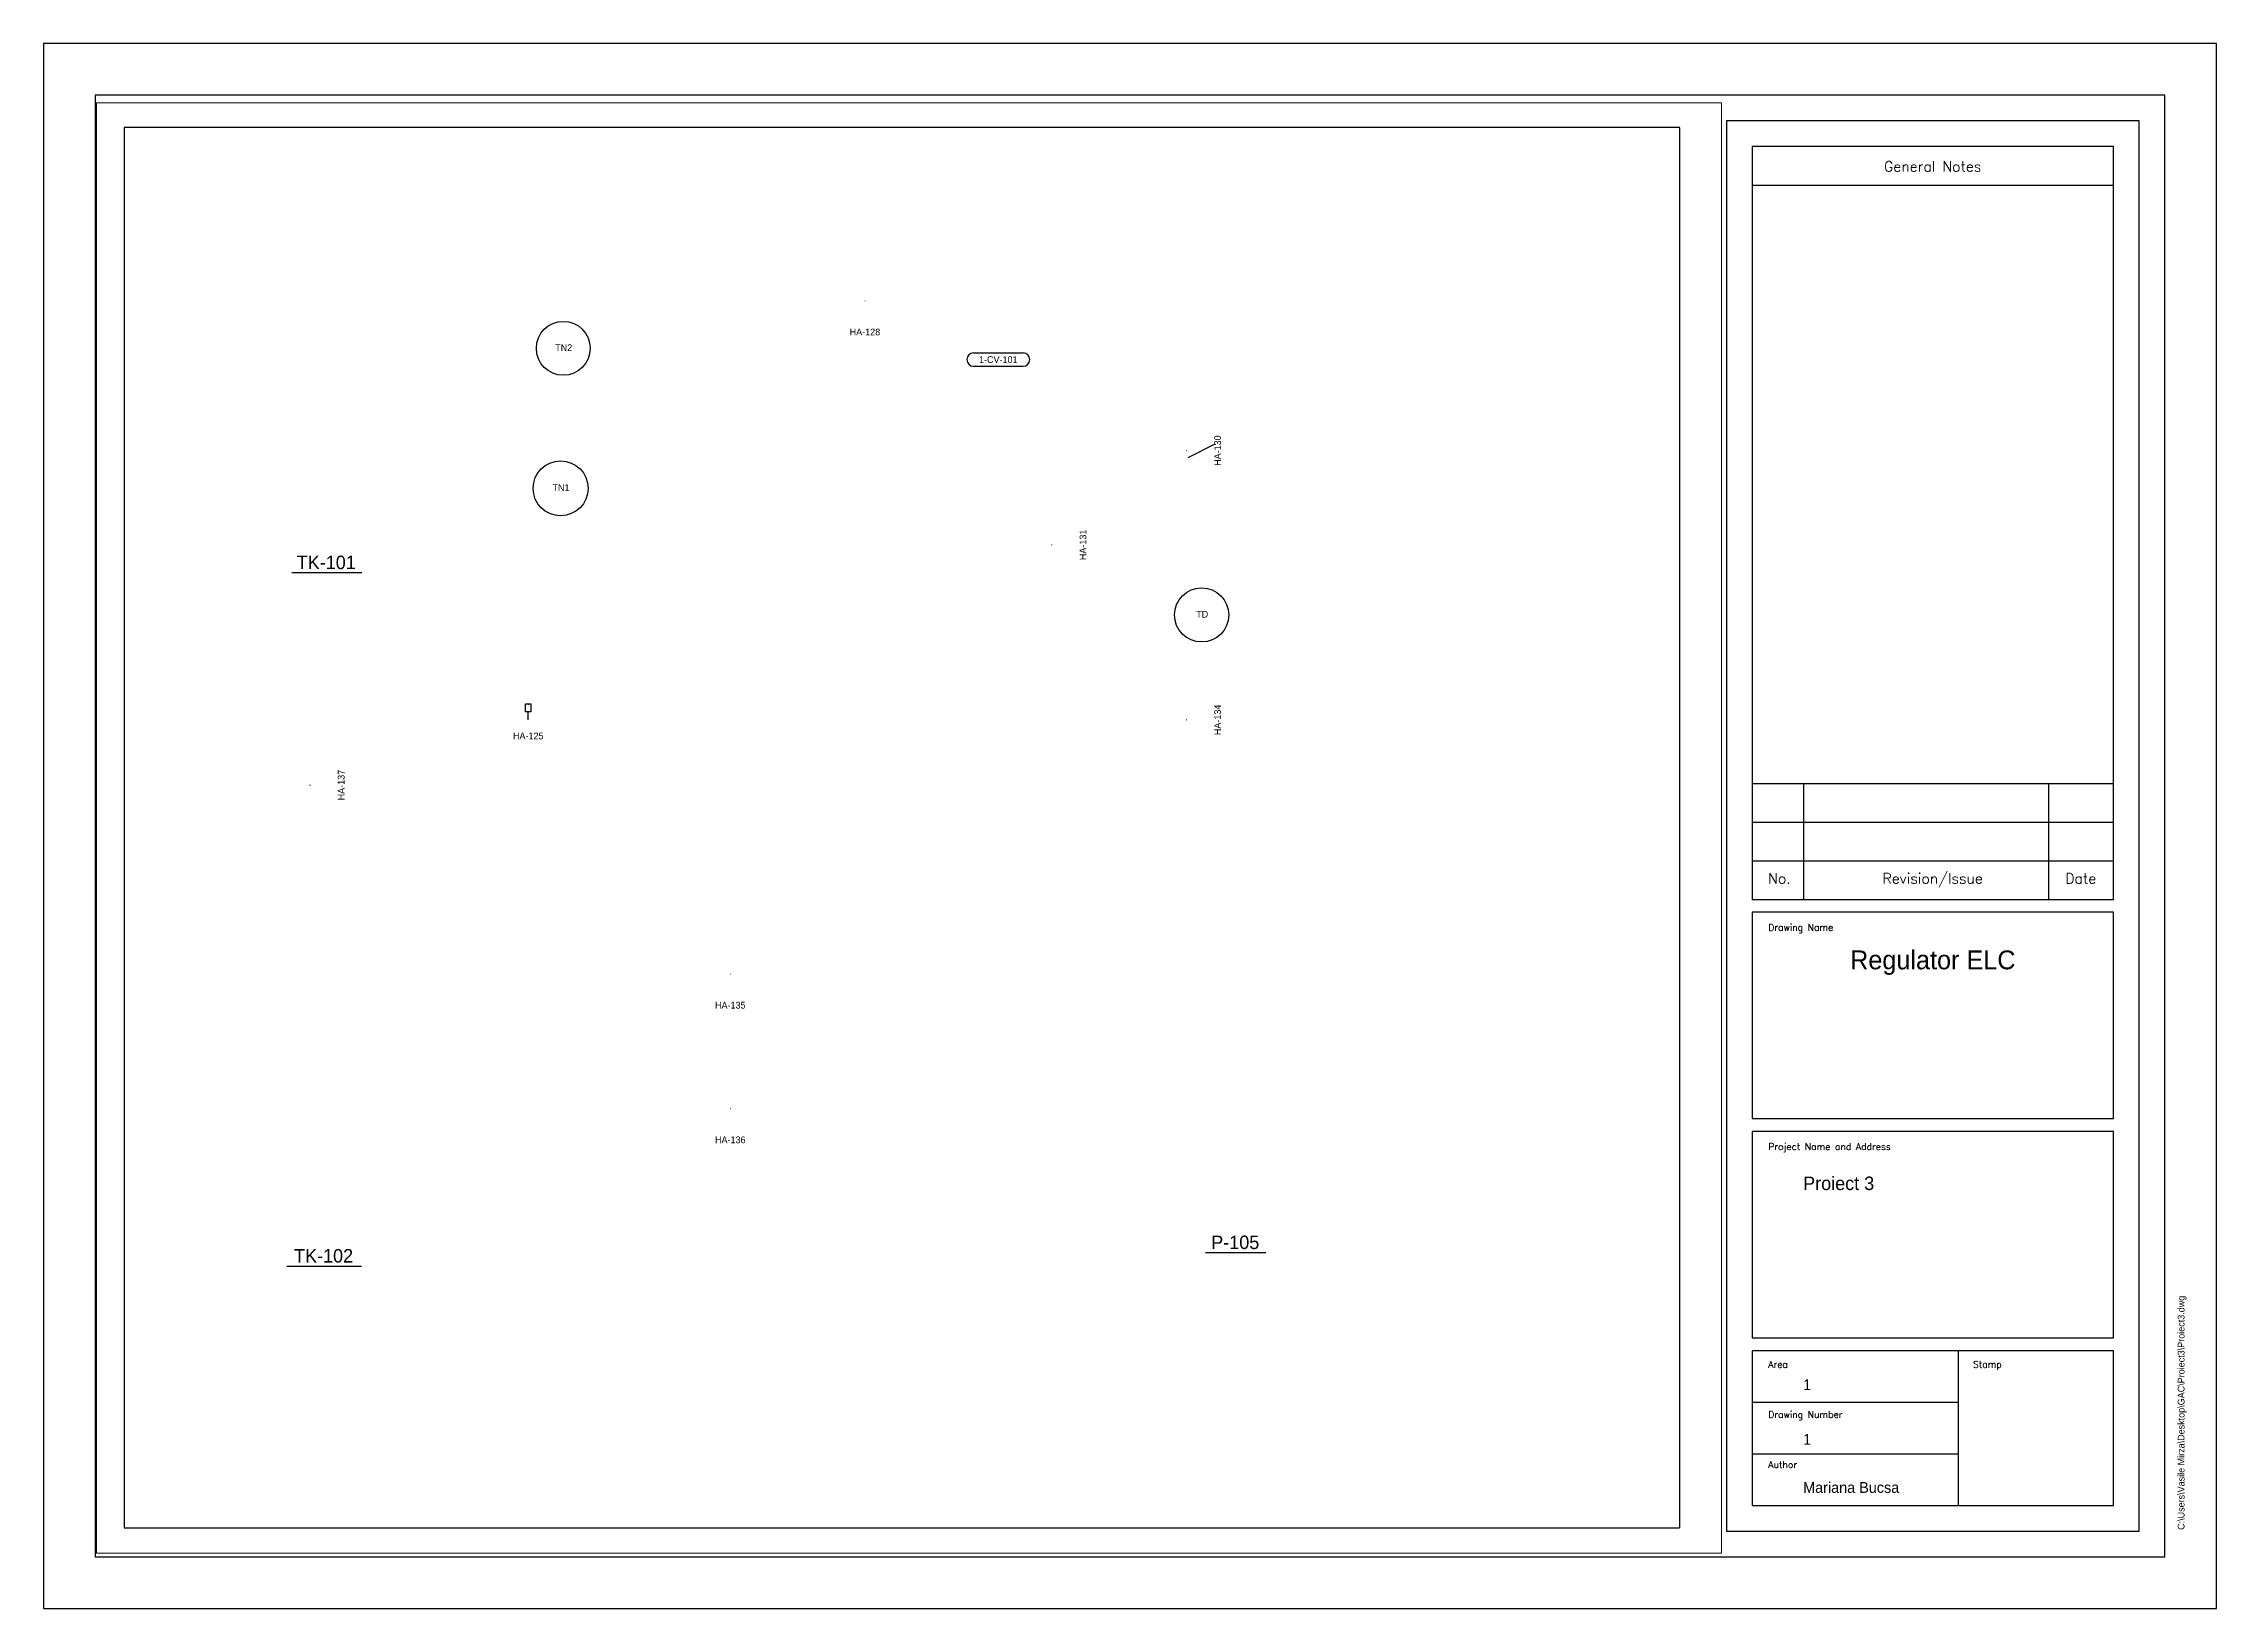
# Paper-space layout 'PID ISO A1 Title Block' of a CAD drawing. Header units: millimetres. Extents: x 0 to 807, y 0 to 581.
# The model-space entities are those that its viewports show. They can reach past a viewport. Long polylines and large blocks are cut down to what shows.
import ezdxf
from ezdxf.enums import TextEntityAlignment as Align

# ---------------------------------------------------------------- set-up
doc = ezdxf.new("R2010")
doc.units = ezdxf.units.MM
doc.linetypes.add('HIDDEN2', pattern=[0.1875, 0.125, -0.0625])
doc.layers.add('no plot', color=41, linetype='HIDDEN2', plot=False)
doc.layers.add('Text', color=7, linetype='Continuous')
doc.layers.add('Title Block', color=7, linetype='Continuous')
doc.styles.add('Roman', font='romans')

# ---------------------------------------------------------------- blocks, each defined once
blk = doc.blocks.new('PID ISO A1 titleblock')
for p, q in [((806.83, 581.21), (0, 581.21)), ((0, 581.21), (0, 0)), ((806.83, 0), (806.83, 581.21)), ((787.68, 562.06), (19.15, 562.06)), ((19.15, 562.06), (19.15, 19.15)), ((787.68, 19.15), (787.68, 562.06)), ((778.1, 552.48), (624.89, 552.48)), ((624.89, 552.48), (624.89, 28.73)), ((778.1, 28.73), (778.1, 552.48)), ((768.52, 542.91), (634.46, 542.91)), ((634.46, 542.91), (634.46, 263.33)), ((768.52, 263.33), (768.52, 542.91)), ((634.46, 528.54), (768.52, 528.54)), ((634.46, 306.43), (768.52, 306.43)), ((653.61, 263.33), (653.61, 306.43)), ((744.58, 263.33), (744.58, 306.43)), ((634.46, 292.06), (768.52, 292.06)), ((634.46, 277.7), (768.52, 277.7)), ((634.46, 263.33), (768.52, 263.33)), ((768.52, 258.55), (634.46, 258.55)), ((634.46, 258.55), (634.46, 181.94)), ((768.52, 181.94), (768.52, 258.55)), ((634.46, 181.94), (768.52, 181.94)), ((768.52, 177.15), (634.46, 177.15)), ((634.46, 177.15), (634.46, 100.55)), ((768.52, 100.55), (768.52, 177.15)), ((634.46, 100.55), (768.52, 100.55)), ((768.52, 95.76), (634.46, 95.76)), ((634.46, 95.76), (634.46, 38.3)), ((711.07, 38.3), (711.07, 95.76)), ((768.52, 38.3), (768.52, 95.76)), ((634.46, 76.61), (711.07, 76.61)), ((634.46, 57.45), (711.07, 57.45)), ((634.46, 38.3), (768.52, 38.3)), ((624.89, 28.73), (778.1, 28.73)), ((19.15, 19.15), (787.68, 19.15)), ((0, 0), (806.83, 0))]:
    blk.add_line(p, q)
at = {"style": 'Roman'}
for s, height, p in [('General Notes', 3.8303, (701.43, 535.55)), ('No.', 3.83, (644.56, 271.13)), ('Revision/Issue', 3.8303, (701.43, 271.13)), ('Date', 3.83, (756.41, 271.13))]:
    blk.add_text(s, height=height, dxfattribs=at).set_placement(p, align=Align.MIDDLE_CENTER)
for s, height, p in [('Drawing Name', 2.4897, (640.42, 251.69)), ('Project Name and Address', 2.4897, (640.42, 170.3)), ('Area', 2.49, (640.42, 89.42)), ('Stamp', 2.49, (716.43, 89.42)), ('Drawing Number', 2.4897, (640.42, 70.82)), ('Author', 2.49, (640.42, 52.21))]:
    blk.add_text(s, height=height, dxfattribs=at).set_placement(p)
blk = doc.blocks.new('*U34')
at = {"color": 0, "linetype": 'ByBlock', "lineweight": -3}
blk.add_line((-0.511, -0.152), (0.528, -0.152), dxfattribs=at)
at = {"color": 0, "linetype": 'ByBlock', "lineweight": -2}
blk.add_attdef('#(Equipment.Tag)', text='', height=0.2, dxfattribs=at).set_placement((0, 0), align=Align.MIDDLE)
blk = doc.blocks.new('*U35')
at = {"color": 0, "linetype": 'ByBlock', "lineweight": -3}
blk.add_line((-0.547, -0.152), (0.564, -0.152), dxfattribs=at)
at = {"color": 0, "linetype": 'ByBlock', "lineweight": -2}
blk.add_attdef('#(Equipment.Tag)', text='', height=0.2, dxfattribs=at).set_placement((0, 0), align=Align.MIDDLE)
blk = doc.blocks.new('*U36')
at = {"color": 0, "linetype": 'ByBlock', "lineweight": -2}
for p, q in [((-0.386, 0.093), (-0.021, 0.093)), ((-0.021, 0.093), (0.349, 0.093)), ((0.349, -0.108), (-0.386, -0.108))]:
    blk.add_line(p, q, dxfattribs=at)
for centre, start, end in [((-0.386, -0.007), 90, 270), ((0.349, -0.007), 270, 90)]:
    blk.add_arc(centre, 0.1, start, end, dxfattribs=at)
blk.add_attdef('#(TargetObject.Tag)', text='', height=0.1, dxfattribs=at).set_placement((-0.02, -0.057), align=Align.CENTER)
blk = doc.blocks.new('*U40')
at = {"color": 0, "linetype": 'ByBlock', "lineweight": -3}
blk.add_line((-0.44, -0.152), (0.456, -0.152), dxfattribs=at)
at = {"color": 0, "linetype": 'ByBlock', "lineweight": -2}
blk.add_attdef('#(Equipment.Tag)', text='', height=0.2, dxfattribs=at).set_placement((0, 0), align=Align.MIDDLE)
blk = doc.blocks.new('TN2')
blk.add_circle((163, 438), 10)
blk.add_text('TN2', height=2.5).set_placement((160, 437))
blk = doc.blocks.new('TN1')
blk.add_circle((162, 386), 10.2)
blk.add_text('TN1', height=2.5).set_placement((159, 385))
blk = doc.blocks.new('Valve Label_block')
at = {"color": 0, "linetype": 'ByBlock', "lineweight": -2}
blk.add_attdef('#(TargetObject.Size)', text='', height=0.1, dxfattribs=at).set_placement((0, 0.1875), align=Align.BOTTOM_CENTER)
blk.add_attdef('#(TargetObject.Tag)', text='', height=0.1, dxfattribs=at).set_placement((0, -0.1875), align=Align.TOP_CENTER)
blk = doc.blocks.new('Ha-125')
for p, q in [((149, 303), (149, 306)), ((149, 306), (151, 306)), ((150, 303), (149, 303)), ((150, 300), (150, 303)), ((151, 303), (150, 303)), ((151, 306), (151, 303))]:
    blk.add_line(p, q)
at = {"layer": 'Text', "xscale": 25, "yscale": 25, "zscale": 25}
blk.add_blockref('Valve Label_block', (150, 300), dxfattribs=at).add_auto_attribs({'#(TargetObject.Size)': '.', '#(TargetObject.Tag)': 'HA-125'})
blk = doc.blocks.new('TD')
blk.add_circle((400, 339), 10.05)
blk.add_text('TD', height=2.5).set_placement((398, 338))

msp = doc.modelspace()

# ---------------------------------------------------------------- linework, layer by layer
at = {"layer": 'no plot'}
msp.add_lwpolyline([(0, 0), (577.5, 0), (577.5, 520), (0, 520)], close=True, dxfattribs=at)

# ---------------------------------------------------------------- block references
for name in ['TN2', 'TN1', 'TD', 'Ha-125']:
    msp.add_blockref(name, (0, 0))
at = {"layer": 'Text', "xscale": 25, "yscale": 25, "zscale": 25}
for name, p, values in [('Valve Label_block', (275, 450), {'#(TargetObject.Size)': '.', '#(TargetObject.Tag)': 'HA-128'}), ('*U36', (325, 434), {'#(TargetObject.Tag)': '1-CV-101'}), ('*U34', (75, 358.5), {'#(Equipment.Tag)': 'TK-101'}), ('Valve Label_block', (225, 200), {'#(TargetObject.Size)': '.', '#(TargetObject.Tag)': 'HA-135'}), ('Valve Label_block', (225, 150), {'#(TargetObject.Size)': '.', '#(TargetObject.Tag)': 'HA-136'}), ('*U40', (412.5, 106), {'#(Equipment.Tag)': 'P-105'}), ('*U35', (74, 101), {'#(Equipment.Tag)': 'TK-102'})]:
    msp.add_blockref(name, p, dxfattribs=at).add_auto_attribs(values)
at = {"layer": 'Text', "xscale": 25.00000000000001, "yscale": 25.00000000000001, "zscale": 25.00000000000001, "rotation": 90.00000000000001}
for p, values in [((400, 400), {'#(TargetObject.Size)': '.', '#(TargetObject.Tag)': 'HA-130'}), ((350, 365), {'#(TargetObject.Size)': '.', '#(TargetObject.Tag)': 'HA-131'}), ((400, 300), {'#(TargetObject.Size)': '.', '#(TargetObject.Tag)': 'HA-134'}), ((74.6, 275.8), {'#(TargetObject.Size)': '.', '#(TargetObject.Tag)': 'HA-137'})]:
    msp.add_blockref('Valve Label_block', p, dxfattribs=at).add_auto_attribs(values)

psp = doc.layouts.new('PID ISO A1 Title Block')

# ---------------------------------------------------------------- linework, layer by layer
psp.add_line((425, 427.5), (435, 432.5))

# ---------------------------------------------------------------- block references
psp.add_blockref('PID ISO A1 titleblock', (0, 0))

# ---------------------------------------------------------------- texts
at = {"insert": (792.43, 29.21), "char_height": 2.5, "attachment_point": 1, "rotation": 90}
psp.add_mtext('C:\\\\Users\\\\Vasile Mirza\\\\Desktop\\\\GAC\\\\Proiect3\\\\Proiect3.dwg', dxfattribs=at)
at = {"layer": 'Title Block'}
for s, insert, char_height, attachment_point in [('Regulator ELC', (701.49, 244.39), 7, 2), ('Proiect 3', (653.34, 160.41), 5, 1), ('1', (653.34, 85.11), 4, 1), ('1', (653.34, 64.85), 4, 1), ('Mariana Bucsa', (653.34, 46.96), 4, 1)]:
    psp.add_mtext(s, dxfattribs=dict(at, insert=insert, char_height=char_height, attachment_point=attachment_point))

# ---------------------------------------------------------------- viewports
at = {"layer": '0', "color": 5, "view_target_point": (291.37, 259.84)}
psp.add_viewport(center=(321.37, 289.84), size=(603.25, 538.6526), view_center_point=(0, 0), view_height=538.6526, dxfattribs=at)

doc.saveas('drawing.dxf')
